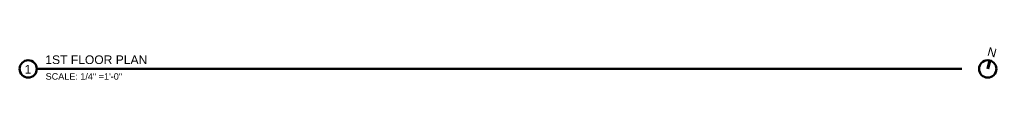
# Model space of a CAD drawing. Header units: inches. Extents: x -54 to 15382, y 469 to 41738.
# Drawn here: x 1686 to 2364, y 6394 to 6417 of the extents above; entities that cross this region are included whole.
import ezdxf

# ---------------------------------------------------------------- set-up
doc = ezdxf.new("R2010")
doc.units = ezdxf.units.IN
doc.header["$MEASUREMENT"] = 0
doc.layers.get('0').update_dxf_attribs({"lineweight": 9})
for name, color, linetype, lineweight in [('2', 7, 'Continuous', 18), ('5', 7, 'Continuous', 50), ('TB-11x17', 7, 'Continuous', 50)]:
    doc.layers.add(name, color=color, linetype=linetype, lineweight=lineweight)
doc.styles.get("Standard").update_dxf_attribs({"font": 'arial.ttf'})

msp = doc.modelspace()

# ---------------------------------------------------------------- linework, layer by layer
at = {"layer": '2', "ltscale": 0.1}
msp.add_line((2358.0000785, 6401.5008975), (2359.5529927, 6407.2964524), dxfattribs=at)
at = {"layer": '5', "ltscale": 0.1}
for p, q in [((1698.0000785, 6401.5008975), (2340.0000785, 6401.5008975)), ((2357.758597, 6401.5656022), (2359.3115113, 6407.3611572)), ((2358.2415599, 6401.4361927), (2359.7944742, 6407.2317477))]:
    msp.add_line(p, q, dxfattribs=at)
for centre in [(1692.0000785, 6401.5008975), (2358.0000785, 6401.5008975)]:
    msp.add_circle(centre, 6, dxfattribs=at)

# ---------------------------------------------------------------- texts
at = {"ltscale": 0.1, "insert": (2361.032985, 6413.0402258), "char_height": 6, "width": 11.15057809, "attachment_point": 5, "rotation": 345}
msp.add_mtext('{N}', dxfattribs=at)
at = {"ltscale": 0.1, "char_height": 6}
for s, insert, width, attachment_point in [('{1ST FLOOR PLAN}', (1703.8884457, 6410.8720509), 79.721521148, 1), ('{1}', (1691.8934344, 6401.3052195), 11.15057809, 5)]:
    msp.add_mtext(s, dxfattribs=dict(at, insert=insert, width=width, attachment_point=attachment_point))
at = {"layer": 'TB-11x17', "ltscale": 0.5, "insert": (1704.1184716, 6398.5227301), "char_height": 4.5, "width": 73.076179956, "attachment_point": 1}
msp.add_mtext('\\A1;SCALE: 1/4" =1\'-0"', dxfattribs=at)

doc.saveas('drawing.dxf')
